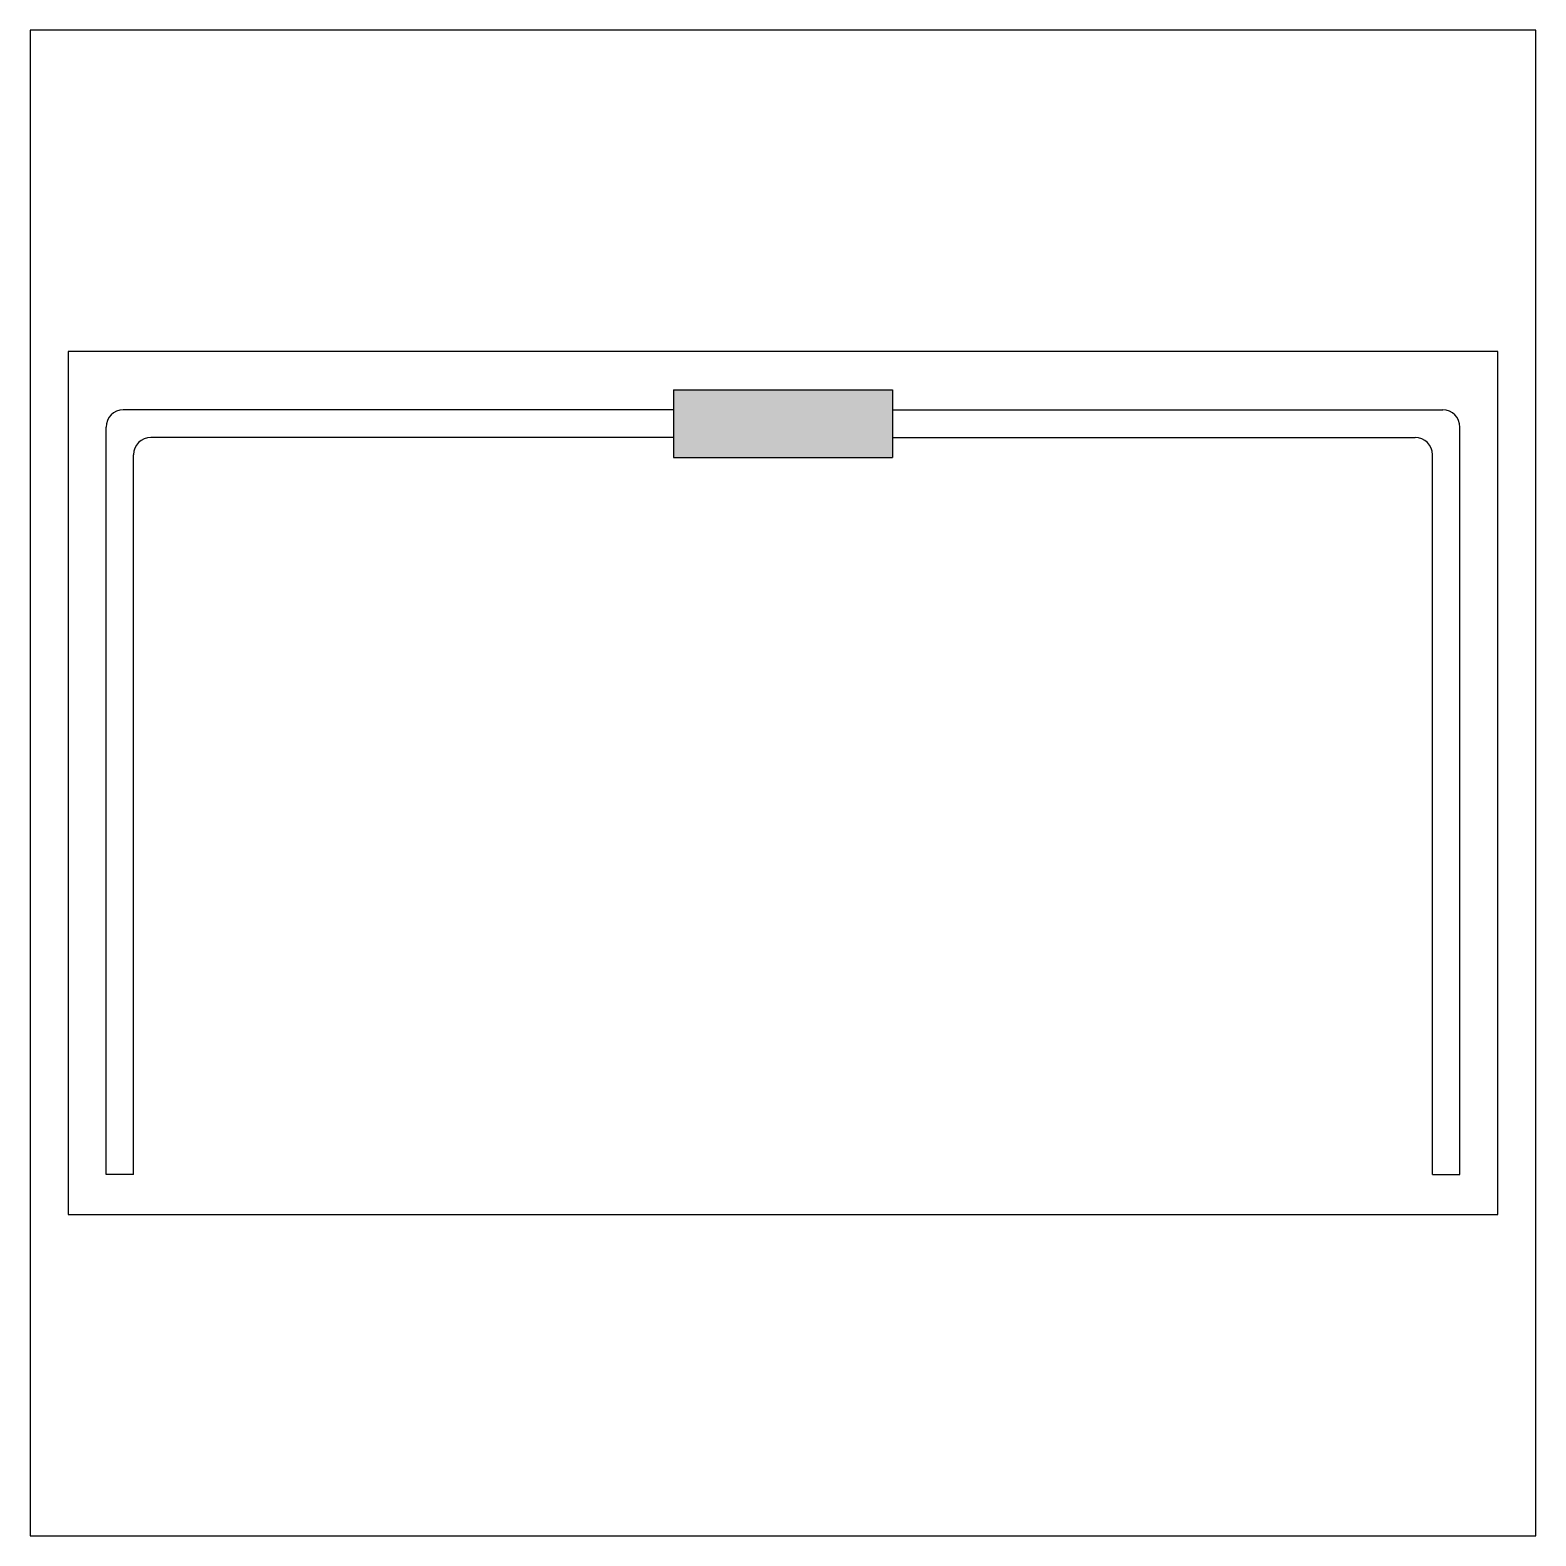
# Model space of a CAD drawing. Header units: millimetres. Extents: x 0 to 1000, y 0 to 1000.
import ezdxf

# ---------------------------------------------------------------- set-up
doc = ezdxf.new("R2010")
doc.units = ezdxf.units.MM
doc.layers.get('0').update_dxf_attribs({"color": 2})
doc.layers.add('1', color=1, linetype='Continuous')
doc.layers.add('3', color=7, linetype='Continuous')

msp = doc.modelspace()

# ---------------------------------------------------------------- hatches: boundary and pattern name
at = {"layer": '3'}
msp.add_hatch(color=256, dxfattribs=at).paths.add_polyline_path([(572.8, 761), (427.2, 761), (427.2, 716.2), (572.8, 716.2)])

# ---------------------------------------------------------------- linework, layer by layer
at = {"color": 2}
msp.add_lwpolyline([(0, 0), (1000, 0), (1000, 1000), (0, 1000)], close=True, dxfattribs=at)
at = {"layer": '1', "color": 1}
for p, q in [((974.8, 786.6), (25.2, 786.6)), ((25.2, 786.6), (25.2, 213.4)), ((974.8, 213.4), (974.8, 786.6)), ((25.2, 213.4), (974.8, 213.4))]:
    msp.add_line(p, q, dxfattribs=at)
at = {"layer": '3'}
for p, q in [((427.2, 761), (427.2, 716.2)), ((427.2, 761), (572.8, 761)), ((572.8, 761), (572.8, 716.2)), ((427.2, 747.8), (61.9, 747.8)), ((572.8, 747.8), (938.1, 747.8)), ((50.4, 240), (50.4, 736.3)), ((949.6, 240), (949.6, 736.3)), ((427.2, 729.5), (80.2, 729.5)), ((572.8, 729.5), (919.8, 729.5)), ((68.7, 240), (68.7, 718)), ((427.2, 716.2), (572.8, 716.2)), ((931.3, 240), (931.3, 718)), ((68.7, 240), (50.4, 240)), ((931.3, 240), (949.6, 240))]:
    msp.add_line(p, q, dxfattribs=at)
for centre, start, end in [((61.9, 736.3), 90, 180), ((938.1, 736.3), 0, 90), ((80.2, 718), 90, 180), ((919.8, 718), 0, 90)]:
    msp.add_arc(centre, 11.5, start, end, dxfattribs=at)

doc.saveas('drawing.dxf')
